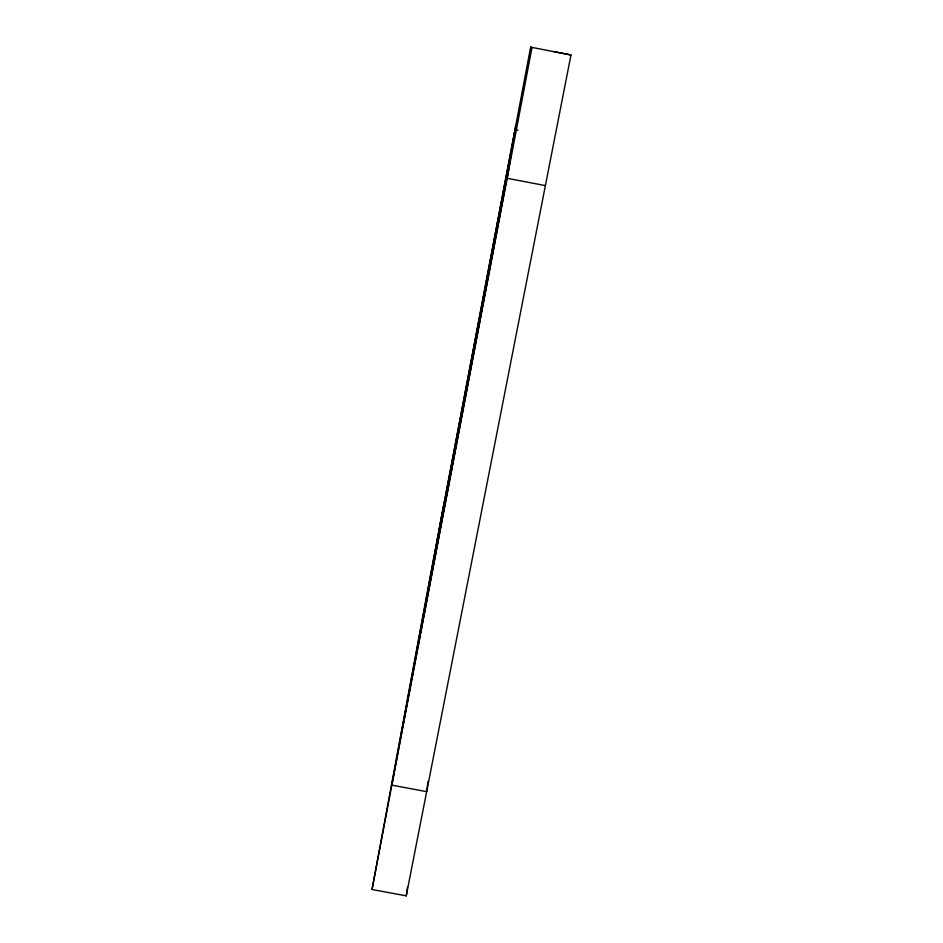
<?xml version="1.0" encoding="UTF-8"?>
<svg xmlns="http://www.w3.org/2000/svg" width="943" height="943" viewBox="0 0 943 943"><rect width="100%" height="100%" fill="white"/><g stroke="black" fill="none" stroke-linecap="round" stroke-linejoin="round"><path stroke-width="1.41" d="M428.051 781.429L426.66 791.649L391.852 785.154L443.564 505.978M406.244 895.85L570.975 54.977L530.638 47.15L430.597 574.275L372.025 889.497L406.244 895.85L407.506 887.115M515.762 125.56L507.157 178.286L545.384 185.594M505.118 182.565L496.89 230.151L417.702 647.028L445.12 498.67M439.344 528.752L515.078 129.721L517.919 130.264M401.506 733.006L508.807 168.137M372.025 889.497L532.005 47.48L530.638 47.15M553.824 51.606L570.975 54.977"/></g></svg>
